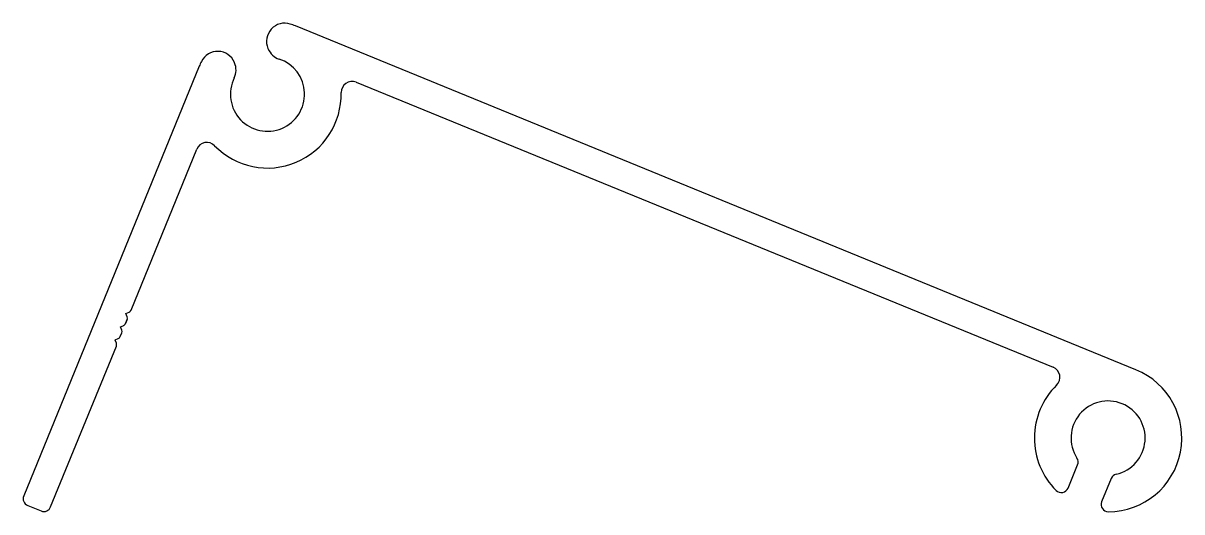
# Model space of a CAD drawing. Header units: inches. Extents: x -35.9 to 45.1, y -0.6 to 33.5.
import ezdxf

# ---------------------------------------------------------------- set-up
doc = ezdxf.new("R2010")
doc.units = ezdxf.units.IN
doc.header["$MEASUREMENT"] = 0

msp = doc.modelspace()

# ---------------------------------------------------------------- linework, layer by layer
at = {"color": 7}
for p, q in [((41.94, 9.331), (-16.84, 33.354)), ((-18.758, 31.785), (-18.745, 31.754)), ((-21.087, 30.771), (-21.1, 30.802)), ((-23.564, 30.532), (-35.835, 0.507)), ((-12.586, 29.42), (36.148, 9.503)), ((-28.333, 13.492), (-23.736, 24.74)), ((-28.602, 13.029), (-28.695, 13.252)), ((-28.691, 13.263), (-28.468, 13.356)), ((-28.333, 13.492), (-28.333, 13.492)), ((-28.98, 12.103), (-29.073, 12.327)), ((-29.069, 12.337), (-28.846, 12.431)), ((-28.711, 12.567), (-28.601, 12.838)), ((-28.601, 12.838), (-28.711, 12.567)), ((-28.711, 12.567), (-28.601, 12.838)), ((-28.601, 12.838), (-28.711, 12.567)), ((-28.711, 12.567), (-28.601, 12.838)), ((-29.358, 11.178), (-29.452, 11.401)), ((-29.447, 11.411), (-29.224, 11.505)), ((-29.09, 11.641), (-28.979, 11.912)), ((-33.954, -0.262), (-29.357, 10.987)), ((37.189, 1.063), (37.853, 2.689)), ((40.205, 1.728), (39.54, 0.102)), ((-35.557, -0.155), (-34.617, -0.54))]:
    msp.add_line(p, q, dxfattribs=at)
for centre, radius, start, end in [((-17.587, 32.277), 1.27, 71.95682, 202.77), ((-18.791, 28.581), 5.156, 67.77, 71.95681), ((-17.574, 32.245), 1.27, 202.77, 251.63049), ((-18.791, 28.581), 5.156, 153.58318, 157.77), ((-22.271, 30.31), 1.27, 22.77, 153.58318), ((-18.791, 28.581), 2.591, 153.90951, 71.63049), ((-22.258, 30.279), 1.27, 333.90951, 22.77), ((-12.874, 28.715), 0.762, 67.77, 181.29453), ((-18.791, 28.581), 5.156, 224.24547, 1.29453), ((-23.031, 24.452), 0.762, 44.24547, 157.77), ((-28.688, 13.255), 0.008, 112.77, 202.77), ((-28.832, 12.932), 0.25, 337.77, 22.77), ((-28.565, 13.587), 0.25, 292.77, 337.77), ((-29.066, 12.33), 0.008, 112.77, 202.77), ((-28.943, 12.661), 0.25, 292.77, 337.77), ((-29.444, 11.404), 0.008, 112.77, 202.77), ((-29.321, 11.736), 0.25, 292.77, 337.77), ((-29.21, 12.007), 0.25, 337.77, 22.77), ((-29.589, 11.081), 0.25, 337.77, 22.77), ((35.86, 8.797), 0.762, 314.24547, 67.77), ((39.989, 4.558), 5.156, 270.25947, 67.77), ((39.989, 4.558), 5.156, 134.24547, 225.28053), ((39.989, 4.558), 2.591, 282.78357, 212.75643), ((37.383, 2.881), 0.508, 337.77, 32.75643), ((40.675, 1.536), 0.508, 102.78357, 157.77), ((36.718, 1.255), 0.508, 225.28053, 337.77), ((-35.365, 0.315), 0.508, 157.77, 247.77), ((40.01, -0.09), 0.508, 157.77, 270.25947), ((-34.425, -0.069), 0.508, 247.77, 337.77)]:
    msp.add_arc(centre, radius, start, end, dxfattribs=at)

doc.saveas('drawing.dxf')
